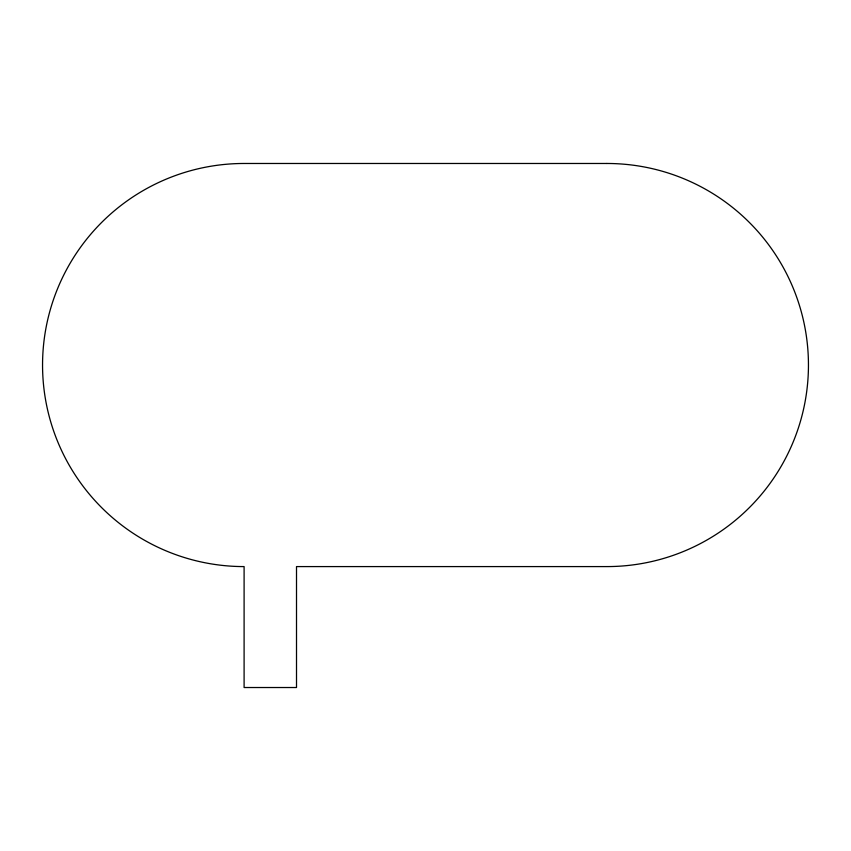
<?xml version="1.0" encoding="UTF-8"?>
<svg xmlns="http://www.w3.org/2000/svg" width="851" height="851" viewBox="0 0 851 851"><rect width="100%" height="100%" fill="white"/><g stroke="black" fill="none" stroke-linecap="round" stroke-linejoin="round"><path stroke-width="1.28" d="M606.901 163.477L244.099 163.477A201.549 201.549 0 0 0 42.55 365.036A201.549 201.549 0 0 0 244.099 566.585L244.099 687.523L296.51 687.523L296.51 566.585L606.901 566.585A201.549 201.549 0 0 0 808.45 365.036A201.549 201.549 0 0 0 606.901 163.477"/></g></svg>
